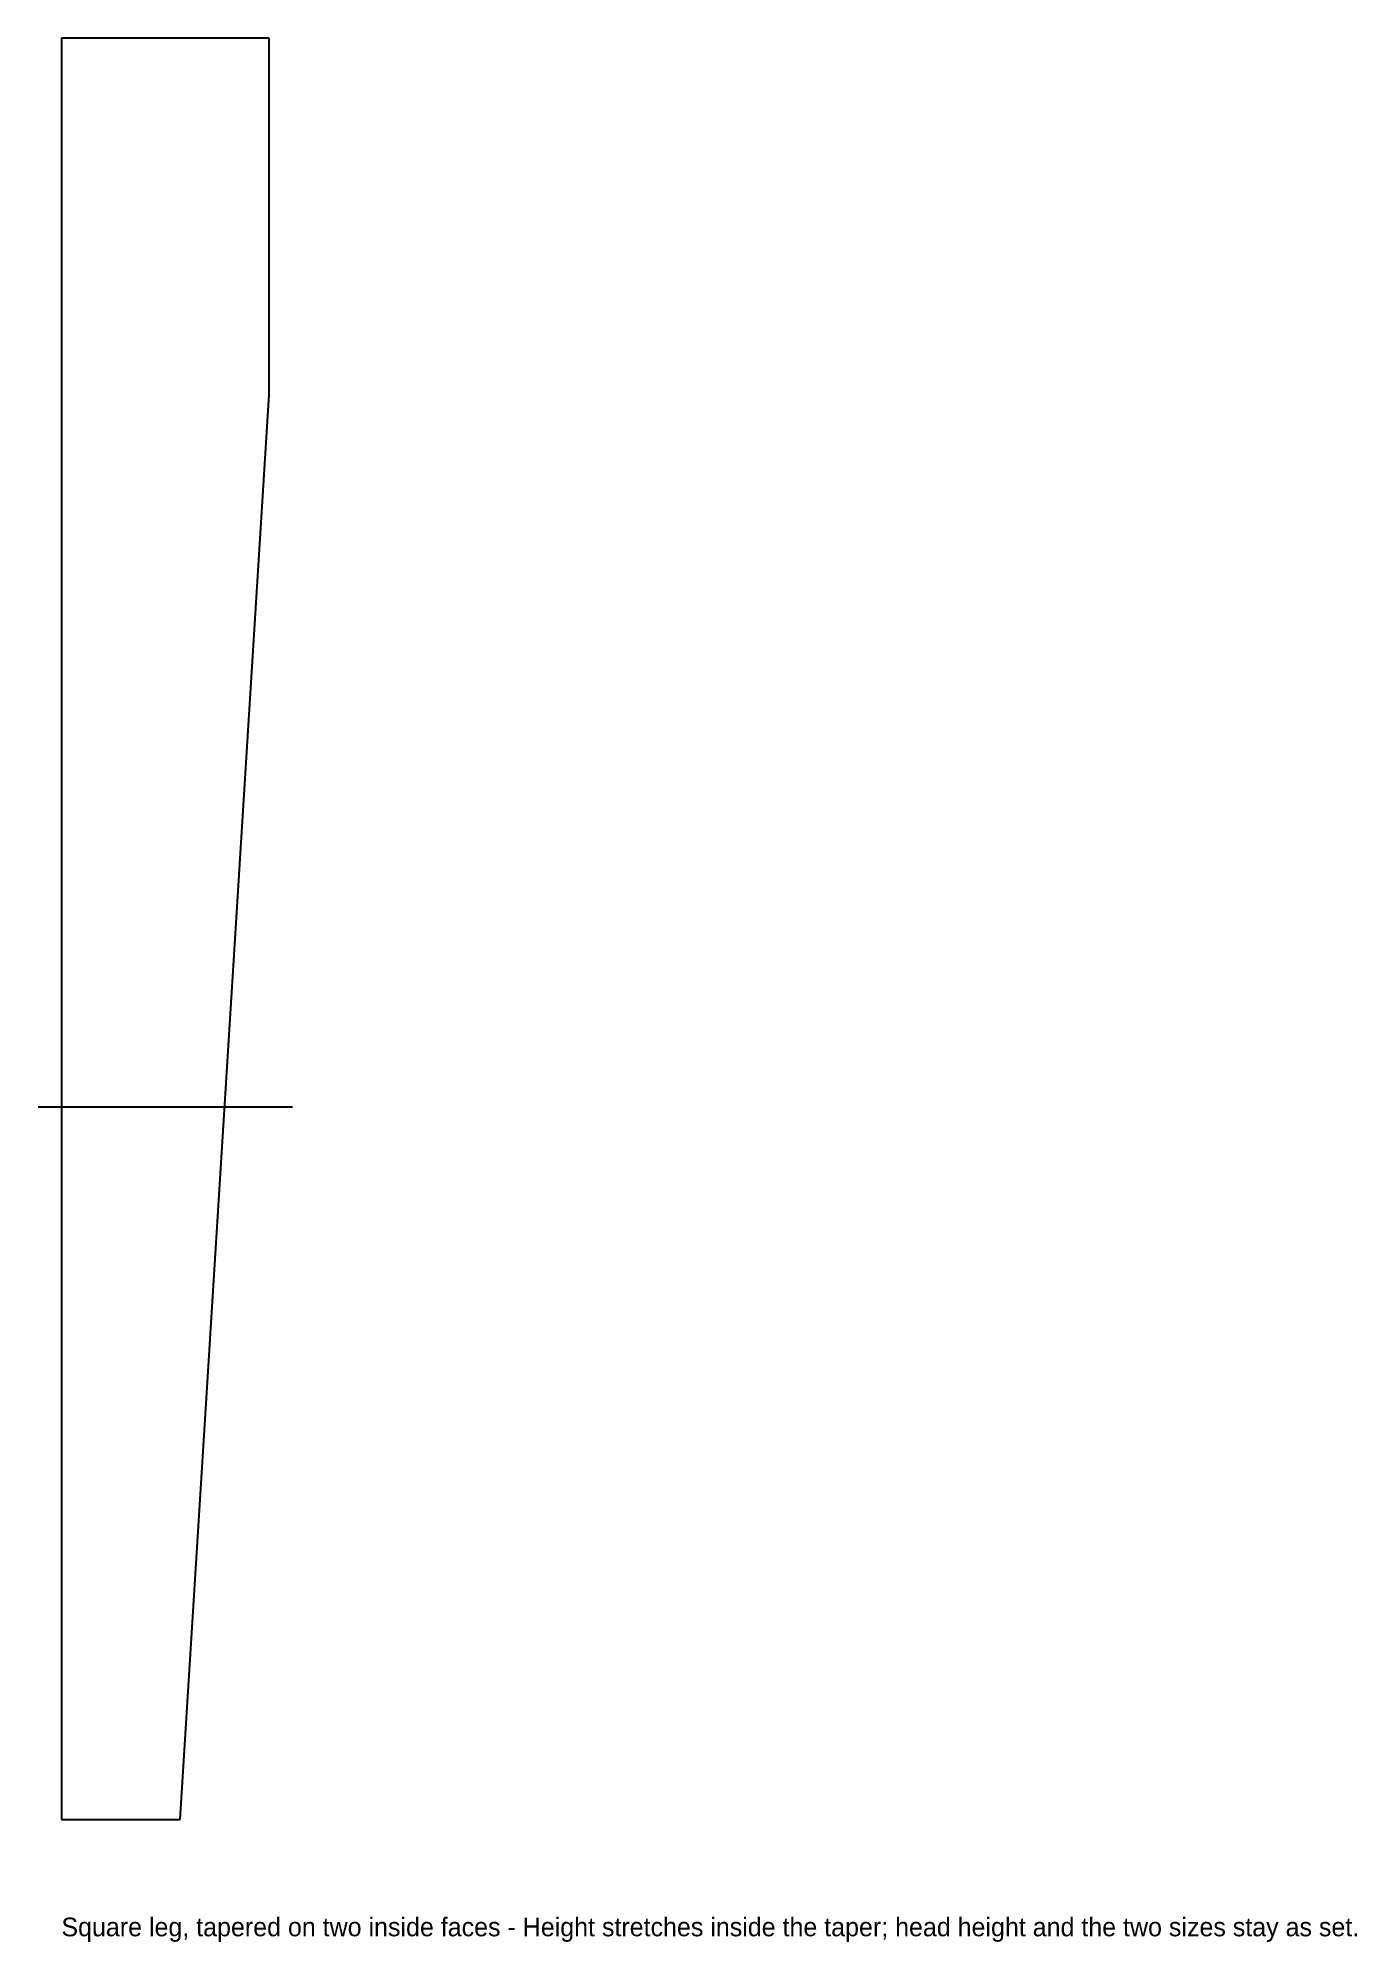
# Model space of a CAD drawing. Header units: millimetres. Extents: x -5 to 277, y -26 to 381.
import ezdxf

# ---------------------------------------------------------------- set-up
doc = ezdxf.new("R2010")
doc.units = ezdxf.units.MM
for name, color, linetype in [('CUT', 7, 'CONTINUOUS'), ('STRETCH', 1, 'CONTINUOUS'), ('TEXT', 3, 'CONTINUOUS')]:
    doc.layers.add(name, color=color, linetype=linetype)

msp = doc.modelspace()

# ---------------------------------------------------------------- linework, layer by layer
at = {"layer": 'CUT'}
for p, q in [((44.45, 381), (0, 381)), ((0, 381), (0, 0)), ((44.45, 304.8), (44.45, 381)), ((25.4, 0), (44.45, 304.8)), ((0, 0), (25.4, 0))]:
    msp.add_line(p, q, dxfattribs=at)
at = {"layer": 'STRETCH'}
msp.add_line((-5, 152.4), (49.45, 152.4), dxfattribs=at)

# ---------------------------------------------------------------- texts
at = {"layer": 'TEXT'}
msp.add_text('Square leg, tapered on two inside faces - Height stretches inside the taper; head height and the two sizes stay as set.', height=4, dxfattribs=at).set_placement((0, -25))

doc.saveas('drawing.dxf')
